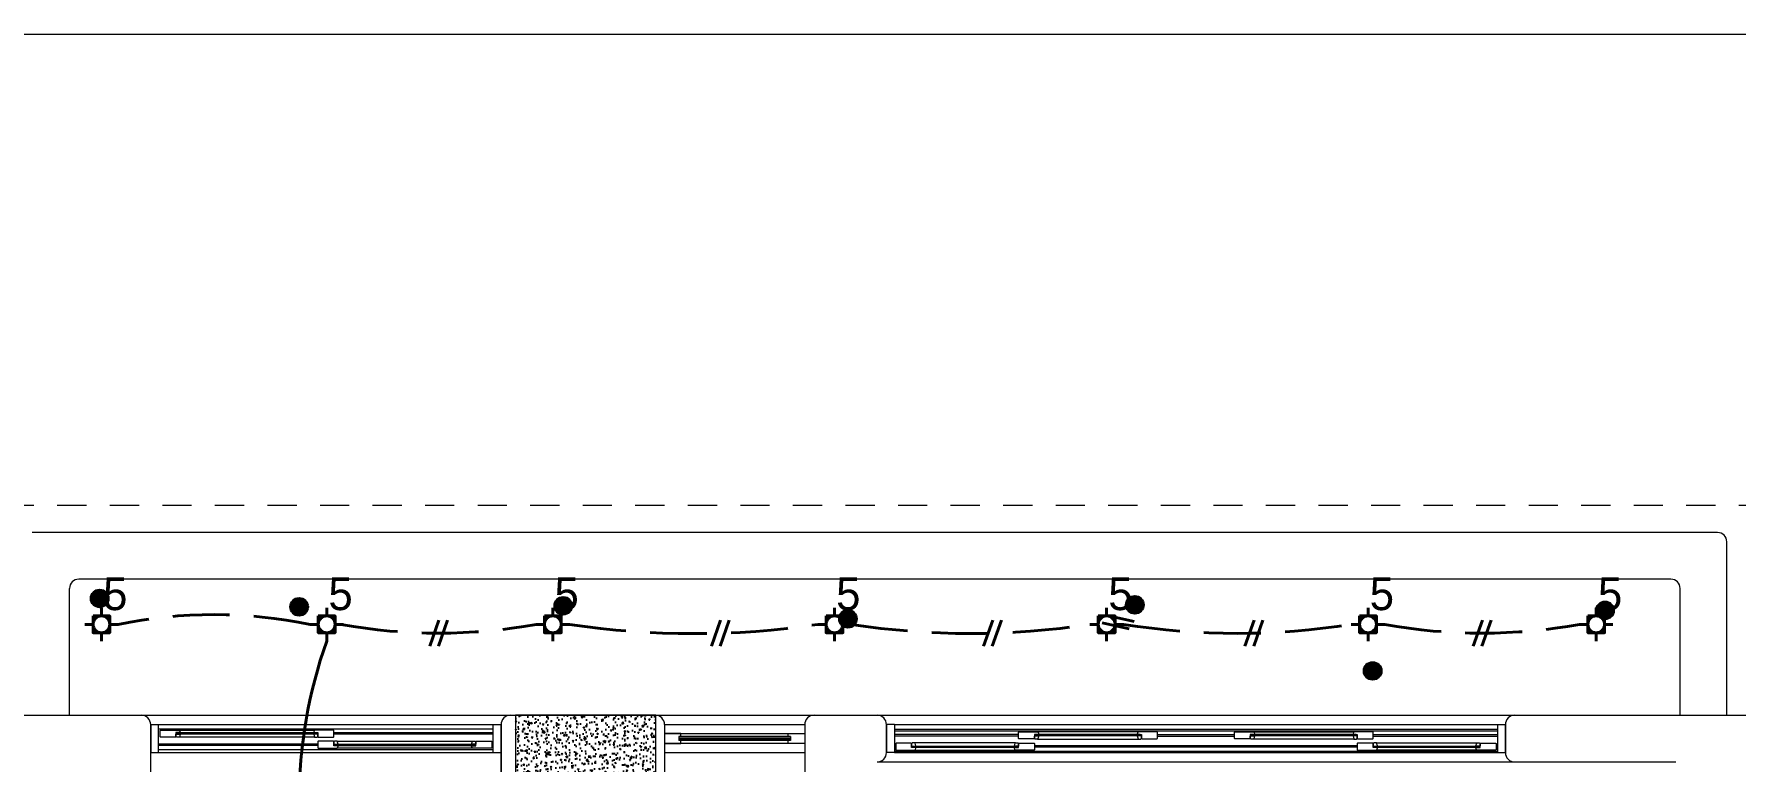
# Model space of a CAD drawing. Header units: metres. Extents: x 14 to 2416, y -346 to 476.
# Drawn here: x 137.18 to 144.46, y -66.27 to -63.15 of the extents above; entities that cross this region are included whole.
import ezdxf

# ---------------------------------------------------------------- set-up
doc = ezdxf.new("R2010")
doc.units = ezdxf.units.M
for name, pattern in [('0', [0]), ('Dash Style-2', [0.694425, 0.48607, -0.208355]), ('HIDDEN2', [0.1875, 0.125, -0.0625])]:
    doc.linetypes.add(name, pattern=pattern)
doc.layers.get('0').update_dxf_attribs({"linetype": '0', "lineweight": 20})
doc.layers.get('Defpoints').update_dxf_attribs({"color": 6})
for name, color, linetype, lineweight in [('A-ANNO-TEXT', 20, 'Continuous', 13), ('A-DOOR', 35, 'Continuous', 5), ('A-WALL', 250, 'Continuous', 20), ('baños', 251, 'Continuous', 0), ('Columnas', 7, 'Continuous', 18), ('cristales', 131, 'Continuous', 0), ('E Salida Luces', 22, 'Continuous', 40), ('E Tuberia Emp Losa', 22, 'Continuous', 40), ('E Tuberia Emp Piso', 24, 'Dash Style-2', 40), ('muros bajitos', 252, 'Continuous', 5), ('piscina', 131, 'Continuous', 0)]:
    doc.layers.add(name, color=color, linetype=linetype, lineweight=lineweight)
doc.layers.add('HATCH', color=8, linetype='Continuous')
doc.layers.add('MAVA Luminarias', color=1, linetype='Continuous')
doc.layers.add('Techos 1', color=7, linetype='HIDDEN2', lineweight=9, true_color=0x42391a)
doc.styles.add('CENTURY GOTHIC', font='GOTHIC.TTF')
doc.styles.get("Standard").update_dxf_attribs({"font": 'arial.ttf', "height": 0.1875})

# ---------------------------------------------------------------- blocks, each defined once
blk = doc.blocks.new('piso')
at = {"layer": 'MAVA Luminarias', "transparency": 33554687}
blk.add_hatch(color=6, dxfattribs=at).paths.add_polyline_path([(513802.922, 2035255.174, 1), (513803.034, 2035255.174, 1)])
at = {"layer": 'MAVA Luminarias', "color": 6, "transparency": 33554687}
blk.add_circle((513802.978, 2035255.174), 0.0562, dxfattribs=at)
blk = doc.blocks.new('A$C89702949')
at = {"layer": 'HATCH'}
h = blk.add_hatch(dxfattribs=at)
h.set_pattern_fill('AR-CONC', color=256, scale=0.00032)
h.set_pattern_definition([(50, (114.33107, 55.238796), (0.058299094, -0.005100507), [0.006096, -0.067056]), (355, (114.33107, 55.238796), (-0.011277895, 0.06113819), [0.0048768, -0.053644987]), (100.451445, (114.33593, 55.23837), (0.0470212, 0.05603768), [0.005180803, -0.056988878]), (46.1842, (114.33107, 55.25505), (0.086745293, -0.013453545), [0.009144, -0.100584]), (96.63556, (114.3383, 55.25393), (0.07596932, 0.07917636), [0.00777121, -0.085483395]), (351.18415, (114.33107, 55.25505), (0.07596932, 0.07917636), [0.00731519, -0.080467114]), (21, (114.3392, 55.25099), (0.048516605, -0.032724863), [0.006096, -0.067056]), (326, (114.3392, 55.25099), (0.01977665, 0.05894015), [0.0048768, -0.0536448]), (71.451445, (114.34324, 55.24826), (0.068293254, 0.026215286), [0.005180803, -0.05698878]), (37.5, (114.331071, 55.238796), (0.000988353, 0.0270576124), [0, -0.05299456, 0, -0.0544576, 0, -0.053848]), (7.5, (114.33107, 55.238796), (0.021382292, 0.032057784), [0, -0.03104896, 0, -0.05177536, 0, -0.0205232]), (327.5, (114.312946, 55.238796), (0.0433889905, -0.001833198), [0, -0.02032, 0, -0.0633984, 0, -0.0841248]), (317.5, (114.304818, 55.238796), (0.047401338, 0.008136477), [0, -0.026416, 0, -0.04210304, 0, -0.0597408])])
h.paths.add_polyline_path([(6.1623, 19.9891), (6.1623, 19.6891), (6.7623, 19.6891), (6.7623, 19.9891)])
at = {"layer": 'Columnas'}
blk.add_lwpolyline([(6.1623, 19.9891), (6.1623, 19.6891), (6.7623, 19.6891), (6.7623, 19.9891)], close=True, dxfattribs=at)
blk = doc.blocks.new('PL BASE 2N NASAS 09')
at = {"layer": 'A-DOOR'}
for p, q in [((163.2093, -5.2118), (164.7857, -5.2118)), ((165.4076, -5.2117), (166.0876, -5.2117)), ((166.3576, -5.2117), (169.0876, -5.2117)), ((163.2475, -5.2517), (163.2475, -5.3717)), ((163.2475, -5.2517), (164.7475, -5.2517)), ((163.2815, -5.3717), (163.2815, -5.2517)), ((163.2875, -5.2767), (163.289, -5.2752)), ((163.2875, -5.3037), (163.2875, -5.2767)), ((163.289, -5.3052), (163.2875, -5.3037)), ((163.289, -5.2752), (163.3697, -5.2752)), ((163.354, -5.3052), (163.289, -5.3052)), ((163.3555, -5.3037), (163.354, -5.3052)), ((163.373, -5.2862), (163.3555, -5.2862)), ((163.3555, -5.2862), (163.3555, -5.3037)), ((163.3555, -5.2892), (163.3605, -5.2892)), ((163.3555, -5.2892), (163.3605, -5.2892)), ((163.3605, -5.2872), (163.3665, -5.2912)), ((163.3605, -5.2912), (163.3665, -5.2872)), ((163.9503, -5.3062), (163.3688, -5.3062)), ((163.3697, -5.2752), (163.3715, -5.2766)), ((163.3697, -5.2752), (163.9494, -5.2752)), ((163.3715, -5.2766), (163.3735, -5.2847)), ((163.3735, -5.2857), (163.373, -5.2862)), ((163.3735, -5.2847), (163.3735, -5.2857)), ((163.9476, -5.2766), (163.9455, -5.2847)), ((163.9455, -5.2847), (163.9455, -5.2857)), ((163.9455, -5.2857), (163.946, -5.2862)), ((163.946, -5.2862), (163.9635, -5.2862)), ((163.9494, -5.2752), (163.9476, -5.2766)), ((164.03, -5.2752), (163.9494, -5.2752)), ((163.9585, -5.2872), (163.9525, -5.2912)), ((163.9585, -5.2912), (163.9525, -5.2872)), ((163.9635, -5.2892), (163.9585, -5.2892)), ((163.9635, -5.2892), (163.9585, -5.2892)), ((163.9635, -5.2862), (163.9635, -5.3037)), ((163.9635, -5.3037), (163.965, -5.3052)), ((163.965, -5.3052), (164.03, -5.3052)), ((164.0315, -5.2767), (164.03, -5.2752)), ((164.0315, -5.3037), (164.03, -5.3052)), ((164.0315, -5.3037), (164.0315, -5.2767)), ((164.7135, -5.3717), (164.7135, -5.2517)), ((164.7475, -5.2517), (164.7475, -5.4717)), ((165.4476, -5.2517), (166.0476, -5.2517)), ((165.4476, -5.2902), (166.0476, -5.2902)), ((165.9863, -5.303), (165.5089, -5.303)), ((165.5089, -5.303), (165.5089, -5.3204)), ((165.9863, -5.303), (165.9863, -5.3204)), ((166.3976, -5.3718), (166.3976, -5.2517)), ((166.4316, -5.2517), (166.3976, -5.2517)), ((166.4316, -5.2517), (166.4316, -5.3718)), ((166.4316, -5.2517), (169.0136, -5.2517)), ((166.4316, -5.2517), (166.4316, -5.3717)), ((166.4316, -5.2718), (169.0136, -5.2718)), ((166.9636, -5.2843), (166.9651, -5.2828)), ((166.9636, -5.3113), (166.9636, -5.2843)), ((166.9651, -5.3128), (166.9636, -5.3113)), ((166.9651, -5.2828), (167.0457, -5.2828)), ((167.0301, -5.3128), (166.9651, -5.3128)), ((167.0316, -5.3113), (167.0301, -5.3128)), ((167.0491, -5.2938), (167.0316, -5.2938)), ((167.0316, -5.2938), (167.0316, -5.3113)), ((167.0316, -5.2968), (167.0366, -5.2968)), ((167.0316, -5.2968), (167.0366, -5.2968)), ((167.0366, -5.2948), (167.0426, -5.2988)), ((167.0366, -5.2988), (167.0426, -5.2948)), ((167.0448, -5.3138), (167.4763, -5.3138)), ((167.0457, -5.2828), (167.0476, -5.2842)), ((167.4754, -5.2828), (167.0457, -5.2828)), ((167.0476, -5.2842), (167.0496, -5.2923)), ((167.0496, -5.2933), (167.0491, -5.2938)), ((167.0496, -5.2923), (167.0496, -5.2933)), ((167.4736, -5.2842), (167.4716, -5.2923)), ((167.4716, -5.2923), (167.4716, -5.2933)), ((167.4716, -5.2933), (167.4721, -5.2938)), ((167.4721, -5.2938), (167.4896, -5.2938)), ((167.4754, -5.2828), (167.4736, -5.2842)), ((167.5561, -5.2828), (167.4754, -5.2828)), ((167.4846, -5.2948), (167.4786, -5.2988)), ((167.4846, -5.2988), (167.4786, -5.2948)), ((167.4896, -5.2968), (167.4846, -5.2968)), ((167.4896, -5.2968), (167.4846, -5.2968)), ((167.4896, -5.2938), (167.4896, -5.3113)), ((167.4896, -5.3113), (167.4911, -5.3128)), ((167.4911, -5.3128), (167.5561, -5.3128)), ((167.5576, -5.2843), (167.5561, -5.2828)), ((167.5561, -5.3128), (167.5576, -5.3113)), ((167.5576, -5.3113), (167.5576, -5.2843)), ((167.8876, -5.2843), (167.8891, -5.2828)), ((167.8876, -5.3113), (167.8876, -5.2843)), ((167.8891, -5.3128), (167.8876, -5.3113)), ((167.8891, -5.2828), (167.9697, -5.2828)), ((167.9541, -5.3128), (167.8891, -5.3128)), ((167.9556, -5.3113), (167.9541, -5.3128)), ((167.9731, -5.2938), (167.9556, -5.2938)), ((167.9556, -5.2938), (167.9556, -5.3113)), ((167.9556, -5.2968), (167.9606, -5.2968)), ((167.9556, -5.2968), (167.9606, -5.2968)), ((167.9606, -5.2948), (167.9666, -5.2988)), ((167.9606, -5.2988), (167.9666, -5.2948)), ((168.4003, -5.3138), (167.9688, -5.3138)), ((167.9697, -5.2828), (167.9716, -5.2842)), ((167.9697, -5.2828), (168.3994, -5.2828)), ((167.9716, -5.2842), (167.9736, -5.2923)), ((167.9736, -5.2933), (167.9731, -5.2938)), ((167.9736, -5.2923), (167.9736, -5.2933)), ((168.3976, -5.2842), (168.3956, -5.2923)), ((168.3956, -5.2923), (168.3956, -5.2933)), ((168.3956, -5.2933), (168.3961, -5.2938)), ((168.3961, -5.2938), (168.4136, -5.2938)), ((168.3994, -5.2828), (168.3976, -5.2842)), ((168.4801, -5.2828), (168.3994, -5.2828)), ((168.4086, -5.2948), (168.4026, -5.2988)), ((168.4086, -5.2988), (168.4026, -5.2948)), ((168.4136, -5.2968), (168.4086, -5.2968)), ((168.4136, -5.2968), (168.4086, -5.2968)), ((168.4136, -5.2938), (168.4136, -5.3113)), ((168.4136, -5.3113), (168.4151, -5.3128)), ((168.4151, -5.3128), (168.4801, -5.3128)), ((168.4816, -5.2843), (168.4801, -5.2828)), ((168.4801, -5.3128), (168.4816, -5.3113)), ((168.4816, -5.3113), (168.4816, -5.2843)), ((169.0136, -5.2517), (169.0476, -5.2517)), ((169.0136, -5.2517), (169.0136, -5.3717)), ((169.0476, -5.3717), (169.0476, -5.2517)), ((163.2475, -5.3717), (164.7475, -5.3717)), ((163.965, -5.3232), (163.9635, -5.3247)), ((163.9635, -5.3247), (163.9635, -5.3517)), ((163.9635, -5.3517), (163.965, -5.3532)), ((164.03, -5.3232), (163.965, -5.3232)), ((163.965, -5.3532), (164.0457, -5.3532)), ((164.0315, -5.3247), (164.03, -5.3232)), ((164.0315, -5.3422), (164.0315, -5.3247)), ((164.0315, -5.3392), (164.0365, -5.3392)), ((164.0315, -5.3392), (164.0365, -5.3392)), ((164.049, -5.3422), (164.0315, -5.3422)), ((164.0365, -5.3412), (164.0425, -5.3372)), ((164.0365, -5.3372), (164.0425, -5.3412)), ((164.0448, -5.3222), (164.6263, -5.3222)), ((164.0457, -5.3532), (164.0475, -5.3517)), ((164.6254, -5.3532), (164.0457, -5.3532)), ((164.0475, -5.3517), (164.0495, -5.3437)), ((164.0495, -5.3427), (164.049, -5.3422)), ((164.0495, -5.3437), (164.0495, -5.3427)), ((164.6215, -5.3427), (164.622, -5.3422)), ((164.6215, -5.3437), (164.6215, -5.3427)), ((164.6236, -5.3517), (164.6215, -5.3437)), ((164.622, -5.3422), (164.6395, -5.3422)), ((164.6254, -5.3532), (164.6236, -5.3517)), ((164.706, -5.3532), (164.6254, -5.3532)), ((164.6345, -5.3412), (164.6285, -5.3372)), ((164.6345, -5.3372), (164.6285, -5.3412)), ((164.6395, -5.3392), (164.6345, -5.3392)), ((164.6395, -5.3392), (164.6345, -5.3392)), ((164.6395, -5.3247), (164.641, -5.3232)), ((164.6395, -5.3422), (164.6395, -5.3247)), ((164.641, -5.3232), (164.706, -5.3232)), ((164.706, -5.3232), (164.7075, -5.3247)), ((164.7075, -5.3517), (164.706, -5.3532)), ((164.7075, -5.3247), (164.7075, -5.3517)), ((166.0476, -5.3332), (165.4476, -5.3332)), ((165.4476, -5.3717), (166.0476, -5.3717)), ((165.9863, -5.3204), (165.5089, -5.3204)), ((166.4316, -5.3718), (166.3976, -5.3718)), ((166.4316, -5.3718), (169.0136, -5.3718)), ((166.4391, -5.3308), (166.4376, -5.3323)), ((166.4376, -5.3323), (166.4376, -5.3593)), ((166.4376, -5.3593), (166.4391, -5.3608)), ((166.5041, -5.3308), (166.4391, -5.3308)), ((166.4391, -5.3608), (166.5197, -5.3608)), ((166.5056, -5.3323), (166.5041, -5.3308)), ((166.5056, -5.3498), (166.5056, -5.3323)), ((166.5056, -5.3468), (166.5106, -5.3468)), ((166.5056, -5.3468), (166.5106, -5.3468)), ((166.5231, -5.3498), (166.5056, -5.3498)), ((166.5106, -5.3488), (166.5166, -5.3448)), ((166.5106, -5.3448), (166.5166, -5.3488)), ((166.9503, -5.3298), (166.5188, -5.3298)), ((166.5197, -5.3608), (166.5216, -5.3593)), ((166.5197, -5.3608), (166.9494, -5.3608)), ((166.5216, -5.3593), (166.5236, -5.3513)), ((166.5236, -5.3503), (166.5231, -5.3498)), ((166.5236, -5.3513), (166.5236, -5.3503)), ((166.9456, -5.3503), (166.9461, -5.3498)), ((166.9456, -5.3513), (166.9456, -5.3503)), ((166.9476, -5.3593), (166.9456, -5.3513)), ((166.9461, -5.3498), (166.9636, -5.3498)), ((166.9494, -5.3608), (166.9476, -5.3593)), ((167.0301, -5.3608), (166.9494, -5.3608)), ((166.9586, -5.3488), (166.9526, -5.3448)), ((166.9586, -5.3448), (166.9526, -5.3488)), ((166.9636, -5.3468), (166.9586, -5.3468)), ((166.9636, -5.3468), (166.9586, -5.3468)), ((166.9636, -5.3323), (166.9651, -5.3308)), ((166.9636, -5.3498), (166.9636, -5.3323)), ((166.9651, -5.3308), (167.0301, -5.3308)), ((167.0316, -5.3323), (167.0301, -5.3308)), ((167.0316, -5.3593), (167.0301, -5.3608)), ((167.0316, -5.3323), (167.0316, -5.3593)), ((168.4136, -5.3323), (168.4151, -5.3308)), ((168.4136, -5.3323), (168.4136, -5.3593)), ((168.4136, -5.3593), (168.4151, -5.3608)), ((168.4801, -5.3308), (168.4151, -5.3308)), ((168.4151, -5.3608), (168.4957, -5.3608)), ((168.4816, -5.3323), (168.4801, -5.3308)), ((168.4816, -5.3498), (168.4816, -5.3323)), ((168.4816, -5.3468), (168.4866, -5.3468)), ((168.4816, -5.3468), (168.4866, -5.3468)), ((168.4991, -5.3498), (168.4816, -5.3498)), ((168.4866, -5.3488), (168.4926, -5.3448)), ((168.4866, -5.3448), (168.4926, -5.3488)), ((168.4948, -5.3298), (168.9263, -5.3298)), ((168.4957, -5.3608), (168.4976, -5.3593)), ((168.9254, -5.3608), (168.4957, -5.3608)), ((168.4976, -5.3593), (168.4996, -5.3513)), ((168.4996, -5.3503), (168.4991, -5.3498)), ((168.4996, -5.3513), (168.4996, -5.3503)), ((168.9216, -5.3503), (168.9221, -5.3498)), ((168.9216, -5.3513), (168.9216, -5.3503)), ((168.9236, -5.3593), (168.9216, -5.3513)), ((168.9221, -5.3498), (168.9396, -5.3498)), ((168.9254, -5.3608), (168.9236, -5.3593)), ((169.0061, -5.3608), (168.9254, -5.3608)), ((168.9346, -5.3488), (168.9286, -5.3448)), ((168.9346, -5.3448), (168.9286, -5.3488)), ((168.9396, -5.3468), (168.9346, -5.3468)), ((168.9396, -5.3468), (168.9346, -5.3468)), ((168.9396, -5.3323), (168.9411, -5.3308)), ((168.9396, -5.3498), (168.9396, -5.3323)), ((168.9411, -5.3308), (169.0061, -5.3308)), ((169.0061, -5.3308), (169.0076, -5.3323)), ((169.0076, -5.3593), (169.0061, -5.3608)), ((169.0076, -5.3323), (169.0076, -5.3593)), ((169.0136, -5.3718), (169.0476, -5.3718)), ((166.3576, -5.4117), (169.0876, -5.4117))]:
    blk.add_line(p, q, dxfattribs=at)
at = {"layer": 'A-DOOR', "color": 8}
for p, q in [((163.2815, -5.2702), (164.7135, -5.2702)), ((164.7135, -5.2872), (164.0315, -5.2872)), ((164.7135, -5.2932), (164.0315, -5.2932)), ((166.4316, -5.2778), (169.0136, -5.2778)), ((166.9636, -5.2948), (166.4316, -5.2948)), ((166.9636, -5.3008), (166.4316, -5.3008)), ((167.5576, -5.2948), (167.8876, -5.2948)), ((167.5576, -5.3008), (167.8876, -5.3008)), ((168.4816, -5.2948), (169.0136, -5.2948)), ((168.4816, -5.3008), (169.0136, -5.3008)), ((163.9635, -5.3352), (163.2815, -5.3352)), ((163.9635, -5.3412), (163.2815, -5.3412)), ((163.2815, -5.3582), (164.7135, -5.3582)), ((166.4316, -5.3658), (169.0136, -5.3658)), ((168.4136, -5.3428), (167.0316, -5.3428)), ((168.4136, -5.3488), (167.0316, -5.3488))]:
    blk.add_line(p, q, dxfattribs=at)
at = {"layer": 'A-DOOR'}
for points in [[(163.3555, -5.2892), (163.3605, -5.2892), (163.3605, -5.2892), (163.3555, -5.2892)], [(163.3605, -5.2872), (163.3665, -5.2872), (163.3665, -5.2912), (163.3605, -5.2912)], [(163.3605, -5.2872), (163.9585, -5.2872), (163.9585, -5.2912), (163.3605, -5.2912)], [(163.373, -5.2862), (163.361, -5.2862), (163.361, -5.2872), (163.373, -5.2872)], [(163.373, -5.2912), (163.361, -5.2912), (163.361, -5.2922), (163.373, -5.2922)], [(163.3665, -5.2872), (163.3715, -5.2872), (163.3715, -5.2912), (163.3665, -5.2912)], [(163.946, -5.2862), (163.958, -5.2862), (163.958, -5.2872), (163.946, -5.2872)], [(163.946, -5.2912), (163.958, -5.2912), (163.958, -5.2922), (163.946, -5.2922)], [(163.9525, -5.2872), (163.9475, -5.2872), (163.9475, -5.2912), (163.9525, -5.2912)], [(163.9585, -5.2872), (163.9525, -5.2872), (163.9525, -5.2912), (163.9585, -5.2912)], [(163.9635, -5.2892), (163.9585, -5.2892), (163.9585, -5.2892), (163.9635, -5.2892)], [(167.0316, -5.2968), (167.0366, -5.2968), (167.0366, -5.2968), (167.0316, -5.2968)], [(167.4846, -5.2948), (167.0366, -5.2948), (167.0366, -5.2988), (167.4846, -5.2988)], [(167.0366, -5.2948), (167.0426, -5.2948), (167.0426, -5.2988), (167.0366, -5.2988)], [(167.0491, -5.2938), (167.0371, -5.2938), (167.0371, -5.2948), (167.0491, -5.2948)], [(167.0491, -5.2988), (167.0371, -5.2988), (167.0371, -5.2998), (167.0491, -5.2998)], [(167.0426, -5.2948), (167.0476, -5.2948), (167.0476, -5.2988), (167.0426, -5.2988)], [(167.4721, -5.2938), (167.4841, -5.2938), (167.4841, -5.2948), (167.4721, -5.2948)], [(167.4721, -5.2988), (167.4841, -5.2988), (167.4841, -5.2998), (167.4721, -5.2998)], [(167.4786, -5.2948), (167.4736, -5.2948), (167.4736, -5.2988), (167.4786, -5.2988)], [(167.4846, -5.2948), (167.4786, -5.2948), (167.4786, -5.2988), (167.4846, -5.2988)], [(167.4896, -5.2968), (167.4846, -5.2968), (167.4846, -5.2968), (167.4896, -5.2968)], [(167.9556, -5.2968), (167.9606, -5.2968), (167.9606, -5.2968), (167.9556, -5.2968)], [(167.9606, -5.2948), (167.9666, -5.2948), (167.9666, -5.2988), (167.9606, -5.2988)], [(167.9606, -5.2948), (168.4086, -5.2948), (168.4086, -5.2988), (167.9606, -5.2988)], [(167.9731, -5.2938), (167.9611, -5.2938), (167.9611, -5.2948), (167.9731, -5.2948)], [(167.9731, -5.2988), (167.9611, -5.2988), (167.9611, -5.2998), (167.9731, -5.2998)], [(167.9666, -5.2948), (167.9716, -5.2948), (167.9716, -5.2988), (167.9666, -5.2988)], [(168.3961, -5.2938), (168.4081, -5.2938), (168.4081, -5.2948), (168.3961, -5.2948)], [(168.3961, -5.2988), (168.4081, -5.2988), (168.4081, -5.2998), (168.3961, -5.2998)], [(168.4026, -5.2948), (168.3976, -5.2948), (168.3976, -5.2988), (168.4026, -5.2988)], [(168.4086, -5.2948), (168.4026, -5.2948), (168.4026, -5.2988), (168.4086, -5.2988)], [(168.4136, -5.2968), (168.4086, -5.2968), (168.4086, -5.2968), (168.4136, -5.2968)], [(164.0315, -5.3392), (164.0365, -5.3392), (164.0365, -5.3392), (164.0315, -5.3392)], [(164.6345, -5.3412), (164.0365, -5.3412), (164.0365, -5.3372), (164.6345, -5.3372)], [(164.0365, -5.3412), (164.0425, -5.3412), (164.0425, -5.3372), (164.0365, -5.3372)], [(164.049, -5.3372), (164.037, -5.3372), (164.037, -5.3362), (164.049, -5.3362)], [(164.049, -5.3422), (164.037, -5.3422), (164.037, -5.3412), (164.049, -5.3412)], [(164.0425, -5.3412), (164.0475, -5.3412), (164.0475, -5.3372), (164.0425, -5.3372)], [(164.622, -5.3372), (164.634, -5.3372), (164.634, -5.3362), (164.622, -5.3362)], [(164.622, -5.3422), (164.634, -5.3422), (164.634, -5.3412), (164.622, -5.3412)], [(164.6285, -5.3412), (164.6235, -5.3412), (164.6235, -5.3372), (164.6285, -5.3372)], [(164.6345, -5.3412), (164.6285, -5.3412), (164.6285, -5.3372), (164.6345, -5.3372)], [(164.6395, -5.3392), (164.6345, -5.3392), (164.6345, -5.3392), (164.6395, -5.3392)], [(166.5056, -5.3468), (166.5106, -5.3468), (166.5106, -5.3468), (166.5056, -5.3468)], [(166.5106, -5.3488), (166.5166, -5.3488), (166.5166, -5.3448), (166.5106, -5.3448)], [(166.5106, -5.3488), (166.9586, -5.3488), (166.9586, -5.3448), (166.5106, -5.3448)], [(166.5231, -5.3448), (166.5111, -5.3448), (166.5111, -5.3438), (166.5231, -5.3438)], [(166.5231, -5.3498), (166.5111, -5.3498), (166.5111, -5.3488), (166.5231, -5.3488)], [(166.5166, -5.3488), (166.5216, -5.3488), (166.5216, -5.3448), (166.5166, -5.3448)], [(166.9461, -5.3448), (166.9581, -5.3448), (166.9581, -5.3438), (166.9461, -5.3438)], [(166.9461, -5.3498), (166.9581, -5.3498), (166.9581, -5.3488), (166.9461, -5.3488)], [(166.9526, -5.3488), (166.9476, -5.3488), (166.9476, -5.3448), (166.9526, -5.3448)], [(166.9586, -5.3488), (166.9526, -5.3488), (166.9526, -5.3448), (166.9586, -5.3448)], [(166.9636, -5.3468), (166.9586, -5.3468), (166.9586, -5.3468), (166.9636, -5.3468)], [(168.4816, -5.3468), (168.4866, -5.3468), (168.4866, -5.3468), (168.4816, -5.3468)], [(168.9346, -5.3488), (168.4866, -5.3488), (168.4866, -5.3448), (168.9346, -5.3448)], [(168.4866, -5.3488), (168.4926, -5.3488), (168.4926, -5.3448), (168.4866, -5.3448)], [(168.4991, -5.3448), (168.4871, -5.3448), (168.4871, -5.3438), (168.4991, -5.3438)], [(168.4991, -5.3498), (168.4871, -5.3498), (168.4871, -5.3488), (168.4991, -5.3488)], [(168.4926, -5.3488), (168.4976, -5.3488), (168.4976, -5.3448), (168.4926, -5.3448)], [(168.9221, -5.3448), (168.9341, -5.3448), (168.9341, -5.3438), (168.9221, -5.3438)], [(168.9221, -5.3498), (168.9341, -5.3498), (168.9341, -5.3488), (168.9221, -5.3488)], [(168.9286, -5.3488), (168.9236, -5.3488), (168.9236, -5.3448), (168.9286, -5.3448)], [(168.9346, -5.3488), (168.9286, -5.3488), (168.9286, -5.3448), (168.9346, -5.3448)], [(168.9396, -5.3468), (168.9346, -5.3468), (168.9346, -5.3468), (168.9396, -5.3468)]]:
    blk.add_lwpolyline(points, close=True, dxfattribs=at)
for points in [[(163.3577, -5.3047, 0.341999), (163.3558, -5.3032), (163.3555, -5.3028), (163.3555, -5.2932), (163.3565, -5.2922), (163.3735, -5.2922), (163.3735, -5.2927), (163.3702, -5.3051, -0.339454), (163.3688, -5.3062), (163.3596, -5.3062, -0.341999)], [(163.9614, -5.3047, -0.341999), (163.9633, -5.3032), (163.9635, -5.3028), (163.9635, -5.2932), (163.9625, -5.2922), (163.9455, -5.2922), (163.9455, -5.2927), (163.9489, -5.3051, 0.339454), (163.9503, -5.3062), (163.9595, -5.3062, 0.341999)], [(167.0337, -5.3123, 0.341999), (167.0318, -5.3108), (167.0316, -5.3104), (167.0316, -5.3008), (167.0326, -5.2998), (167.0496, -5.2998), (167.0496, -5.3003), (167.0463, -5.3127, -0.339454), (167.0448, -5.3138), (167.0357, -5.3138, -0.341999)], [(167.4874, -5.3123, -0.341999), (167.4894, -5.3108), (167.4896, -5.3104), (167.4896, -5.3008), (167.4886, -5.2998), (167.4716, -5.2998), (167.4716, -5.3003), (167.4749, -5.3127, 0.339454), (167.4763, -5.3138), (167.4855, -5.3138, 0.341999)], [(167.9577, -5.3123, 0.341999), (167.9558, -5.3108), (167.9556, -5.3104), (167.9556, -5.3008), (167.9566, -5.2998), (167.9736, -5.2998), (167.9736, -5.3003), (167.9703, -5.3127, -0.339454), (167.9688, -5.3138), (167.9597, -5.3138, -0.341999)], [(168.4114, -5.3123, -0.341999), (168.4134, -5.3108), (168.4136, -5.3104), (168.4136, -5.3008), (168.4126, -5.2998), (168.3956, -5.2998), (168.3956, -5.3003), (168.3989, -5.3127, 0.339454), (168.4003, -5.3138), (168.4095, -5.3138, 0.341999)], [(164.0337, -5.3237, -0.341999), (164.0318, -5.3252), (164.0315, -5.3255), (164.0315, -5.3352), (164.0325, -5.3362), (164.0495, -5.3362), (164.0495, -5.3357), (164.0462, -5.3233, 0.339454), (164.0448, -5.3222), (164.0356, -5.3222, 0.341999)], [(164.6374, -5.3237, 0.341999), (164.6393, -5.3252), (164.6395, -5.3255), (164.6395, -5.3352), (164.6385, -5.3362), (164.6215, -5.3362), (164.6215, -5.3357), (164.6249, -5.3233, -0.339454), (164.6263, -5.3222), (164.6355, -5.3222, -0.341999)], [(166.5077, -5.3313, -0.341999), (166.5058, -5.3328), (166.5056, -5.3331), (166.5056, -5.3428), (166.5066, -5.3438), (166.5236, -5.3438), (166.5236, -5.3433), (166.5203, -5.3309, 0.339454), (166.5188, -5.3298), (166.5097, -5.3298, 0.341999)], [(166.9614, -5.3313, 0.341999), (166.9634, -5.3328), (166.9636, -5.3331), (166.9636, -5.3428), (166.9626, -5.3438), (166.9456, -5.3438), (166.9456, -5.3433), (166.9489, -5.3309, -0.339454), (166.9503, -5.3298), (166.9595, -5.3298, -0.341999)], [(168.4837, -5.3313, -0.341999), (168.4818, -5.3328), (168.4816, -5.3331), (168.4816, -5.3428), (168.4826, -5.3438), (168.4996, -5.3438), (168.4996, -5.3433), (168.4963, -5.3309, 0.339454), (168.4948, -5.3298), (168.4857, -5.3298, 0.341999)], [(168.9374, -5.3313, 0.341999), (168.9394, -5.3328), (168.9396, -5.3331), (168.9396, -5.3428), (168.9386, -5.3438), (168.9216, -5.3438), (168.9216, -5.3433), (168.9249, -5.3309, -0.339454), (168.9263, -5.3298), (168.9355, -5.3298, -0.341999)]]:
    blk.add_lwpolyline(points, format="xyb", close=True, dxfattribs=at)
at = {"layer": 'A-DOOR', "color": 7}
for points in [[(163.3605, -5.2912), (163.9585, -5.2912), (163.9585, -5.2872), (163.3605, -5.2872)], [(167.4846, -5.2988), (167.0366, -5.2988), (167.0366, -5.2948), (167.4846, -5.2948)], [(167.9606, -5.2988), (168.4086, -5.2988), (168.4086, -5.2948), (167.9606, -5.2948)], [(164.6345, -5.3372), (164.0365, -5.3372), (164.0365, -5.3412), (164.6345, -5.3412)], [(166.5106, -5.3448), (166.9586, -5.3448), (166.9586, -5.3488), (166.5106, -5.3488)], [(168.9346, -5.3448), (168.4866, -5.3448), (168.4866, -5.3488), (168.9346, -5.3488)]]:
    blk.add_lwpolyline(points, close=True, dxfattribs=at)
at = {"layer": 'A-DOOR'}
for points in [[(165.5176, -5.303), (165.5176, -5.2902), (165.4476, -5.2902), (165.4476, -5.3332), (165.5176, -5.3332), (165.5176, -5.3204)], [(165.9776, -5.303), (165.9776, -5.2902), (166.0476, -5.2902), (166.0476, -5.3332), (165.9776, -5.3332), (165.9776, -5.3204)]]:
    blk.add_lwpolyline(points, dxfattribs=at)
at = {"layer": 'A-WALL'}
for p, q in [((162.3375, -5.2117), (163.2075, -5.2117)), ((164.7875, -5.2117), (165.4076, -5.2117)), ((166.0876, -5.2117), (166.3576, -5.2117)), ((169.0876, -5.2117), (171.1575, -5.2117)), ((163.2475, -5.3717), (163.2475, -5.2517)), ((163.2475, -5.4717), (163.2475, -5.2517)), ((164.7475, -5.4717), (164.7475, -5.2517)), ((165.4476, -5.2517), (165.4476, -5.4717)), ((166.0476, -5.2517), (166.0476, -5.4717)), ((166.3976, -5.2517), (166.3976, -5.3717)), ((169.0476, -5.2517), (169.0476, -5.3717)), ((169.0876, -5.4117), (169.7775, -5.4117))]:
    blk.add_line(p, q, dxfattribs=at)
for centre, start, end in [((163.2075, -5.2517), 0, 90.00005), ((164.7875, -5.2517), 89.99984, 180), ((165.4076, -5.2517), 0, 89.99984), ((166.0876, -5.2517), 89.99904, 180), ((166.3576, -5.2517), 0, 89.99904), ((169.0876, -5.2517), 89.99977, 180), ((166.3576, -5.3717), 269.99069, 0), ((169.0876, -5.3717), 180, 269.9993)]:
    blk.add_arc(centre, 0.04, start, end, dxfattribs=at)
at = {"layer": 'cristales', "const_width": 0.004}
for points in [[(163.3715, -5.2892), (163.9475, -5.2892)], [(167.4736, -5.2968), (167.0476, -5.2968)], [(167.9716, -5.2968), (168.3976, -5.2968)], [(164.6235, -5.3392), (164.0475, -5.3392)], [(166.5216, -5.3468), (166.9476, -5.3468)], [(168.9236, -5.3468), (168.4976, -5.3468)]]:
    blk.add_lwpolyline(points, dxfattribs=at)
at = {"layer": 'muros bajitos'}
for p, q in [((169.956, -4.4291), (162.7398, -4.4291)), ((169.996, -5.2117), (169.996, -4.4691)), ((169.756, -4.6291), (162.9398, -4.6291)), ((162.8998, -5.2117), (162.8998, -4.6691)), ((169.796, -5.2117), (169.796, -4.6691))]:
    blk.add_line(p, q, dxfattribs=at)
for centre, start, end in [((169.956, -4.4691), 360, 90), ((162.9398, -4.6691), 90, 180), ((169.756, -4.6691), 0, 90)]:
    blk.add_arc(centre, 0.04, start, end, dxfattribs=at)
at = {"layer": 'piscina', "const_width": 0.01}
blk.add_lwpolyline([(165.5089, -5.3117), (165.9863, -5.3117)], dxfattribs=at)
at = {"layer": 'Techos 1'}
blk.add_line((157.4475, -4.3117), (185.4975, -4.3117), dxfattribs=at)
at = {"color": 1}
blk.add_blockref('A$C89702949', (158.6475, -25.2008), dxfattribs=at)
at = {"layer": 'baños', "linetype": 'Continuous', "flags": 8}
for tag, p in [('MODELNUMBER', (167.1329, -5.6306, 0)), ('TRADENAME', (167.1329, -5.6307, 0)), ('PRODUCT', (167.1329, -5.6307, 0)), ('MATERIAL', (167.1329, -5.6307, 0)), ('MODELNUMBER', (168.3076, -5.6306, 0)), ('TRADENAME', (168.3076, -5.6307, 0)), ('PRODUCT', (168.3076, -5.6307, 0)), ('MATERIAL', (168.3076, -5.6307, 0))]:
    blk.add_attdef(tag, p, '', height=0.0000254, rotation=180.00008, dxfattribs=at)
at = {"layer": 'baños', "linetype": 'Continuous'}
for tag, p, rotation in [('MODELNUMBER', (169.2428, -19.7065), 180.00008), ('TRADENAME', (169.2428, -19.7064), 180.00008), ('MATERIAL', (169.243, -19.7063), 180.00008), ('PRODUCT', (169.243, -19.7064), 180.00008), ('MODELNUMBER', (169.9524, -19.7065), 179.99992), ('MATERIAL', (169.9524, -19.7063), 179.99992), ('TRADENAME', (169.9524, -19.7064), 179.99992), ('PRODUCT', (169.9524, -19.7064), 179.99992)]:
    blk.add_attdef(tag, p, '', height=0.0000254, rotation=rotation, dxfattribs=at)
blk = doc.blocks.new('PL MUEBLES 2N NASAS 09')
at = {"layer": 'muros bajitos'}
blk.add_line((212.814, 57.5053), (214.764, 57.5053), dxfattribs=at)
blk.add_blockref('PL BASE 2N NASAS 09', (49.9143, 62.717))
blk = doc.blocks.new('A$C595364de')
blk.add_blockref('PL MUEBLES 2N NASAS 09', (-199.5618, -36.6052))
blk = doc.blocks.new('Luz LED 12V')
at = {"layer": 'E Salida Luces', "linetype": 'Continuous'}
for p, q in [((-0.358, 0.001), (-0.18, 0.001)), ((0, 0.358), (0, 0.181)), ((0.18, 0.001), (0.358, 0.001)), ((0, -0.179), (0, -0.357))]:
    blk.add_line(p, q, dxfattribs=at)
at = {"layer": 'E Salida Luces'}
blk.add_lwpolyline([(-0.18, 0.181), (0.18, 0.181), (0.18, -0.179), (-0.18, -0.179)], close=True, dxfattribs=at)
at = {"layer": 'E Salida Luces', "linetype": 'Continuous'}
blk.add_circle((0, 0.001), 0.18, dxfattribs=at)
blk = doc.blocks.new('*U370')
for p, q in [((0.03, 1.37), (-1.05, -1.48)), ((0.99, 1.37), (-0.09, -1.48))]:
    blk.add_line(p, q)
blk = doc.blocks.new('*U707')
at = {"xscale": 0.03937007874015749, "yscale": 0.03937007874015749, "zscale": 0.03937007874015749, "rotation": 114.8360148297677}
blk.add_blockref('*U370', (-0.0026, 0.0002), dxfattribs=at)
blk = doc.blocks.new('*U654')
at = {"xscale": 0.0393700787401575, "yscale": 0.0393700787401575, "zscale": 0.0393700787401575, "rotation": 236.3983548969728}
blk.add_blockref('*U370', (0.0012, -0.0023), dxfattribs=at)

msp = doc.modelspace()

# ---------------------------------------------------------------- linework, layer by layer
at = {"layer": 'Defpoints', "lineweight": 13}
msp.add_lwpolyline([(113.19, -63.1538), (169.4881, -63.1538), (169.4881, -103.9429), (113.19, -103.9429)], close=True, dxfattribs=at)
at = {"layer": 'E Salida Luces'}
msp.add_arc((140.3694, -66.4424), 2.0578, 160.43505, 199.25367, dxfattribs=at)
at = {"layer": 'E Tuberia Emp Piso', "ltscale": 0.5}
for centre, radius, start, end in [((137.948, -67.6816), 2.0416, 78.39085, 101.60915), ((138.9096, -63.4123), 2.3074, 259.58768, 280.41232), ((140.0011, -62.1567), 3.5649, 261.42674, 278.57326), ((141.1869, -62.378), 3.3431, 261.20306, 278.79694), ((142.3292, -62.6326), 3.088, 260.906, 279.094), ((143.3774, -63.4123), 2.3074, 259.58768, 280.41232)]:
    msp.add_arc(centre, radius, start, end, dxfattribs=at)

# ---------------------------------------------------------------- block references
at = {"layer": 'A-ANNO-TEXT'}
msp.add_blockref('A$C595364de', (124.0766, -86.9711), dxfattribs=at)
at = {"layer": 'E Salida Luces', "xscale": 0.2, "yscale": 0.2, "zscale": 0.2}
for p in [(137.4656, -65.6819), (138.4303, -65.6819), (139.3982, -65.6819), (140.6041, -65.6819), (141.7697, -65.6819), (142.8888, -65.6819), (143.8659, -65.6819)]:
    msp.add_blockref('Luz LED 12V', p, dxfattribs=at)
at = {"layer": 'E Tuberia Emp Losa'}
for name, p, xscale, yscale, zscale, rotation in [('*U707', (138.9096, -65.7197), 0.9842519685039481, 0.9842519685039481, 0.9842519685039481, 246.315101284278), ('*U707', (140.1155, -65.7197), 0.9842519685039481, 0.9842519685039481, 0.9842519685039481, 246.315101284278), ('*U707', (141.2811, -65.7197), 0.9842519685039481, 0.9842519685039481, 0.9842519685039481, 246.315101284278), ('*U654', (141.8188, -65.6727), -0.9842519685039596, 0.9842519685039596, 0.9842519685039597, 113.1031866741632), ('*U707', (142.4003, -65.7197), 0.9842519685039481, 0.9842519685039481, 0.9842519685039481, 246.315101284278), ('*U707', (143.3774, -65.7197), 0.9842519685039481, 0.9842519685039481, 0.9842519685039481, 246.315101284278)]:
    msp.add_blockref(name, p, dxfattribs=dict(at, xscale=xscale, yscale=yscale, zscale=zscale, rotation=rotation))
at = {"layer": 'MAVA Luminarias', "xscale": 0.6780394422585752, "yscale": 0.6780394422585752, "zscale": 0.6780394422585752}
for p in [(-348241.2266, -1380048.8539), (-348240.3726, -1380048.8897), (-348239.2415, -1380048.8853), (-348236.7942, -1380048.8812), (-348238.0227, -1380048.9412), (-348234.7811, -1380048.9049), (-348235.7762, -1380049.1642)]:
    msp.add_blockref('piso', p, dxfattribs=at)

# ---------------------------------------------------------------- texts
at = {"layer": 'E Tuberia Emp Losa', "char_height": 0.14, "width": 0.276812, "attachment_point": 5, "style": 'CENTURY GOTHIC'}
for insert in [(137.5249, -65.5518), (138.4896, -65.5518), (139.4575, -65.5518), (140.6634, -65.5518), (141.8289, -65.5518), (142.9481, -65.5518), (143.9252, -65.5518)]:
    msp.add_mtext('5 ', dxfattribs=dict(at, insert=insert))

doc.saveas('drawing.dxf')
